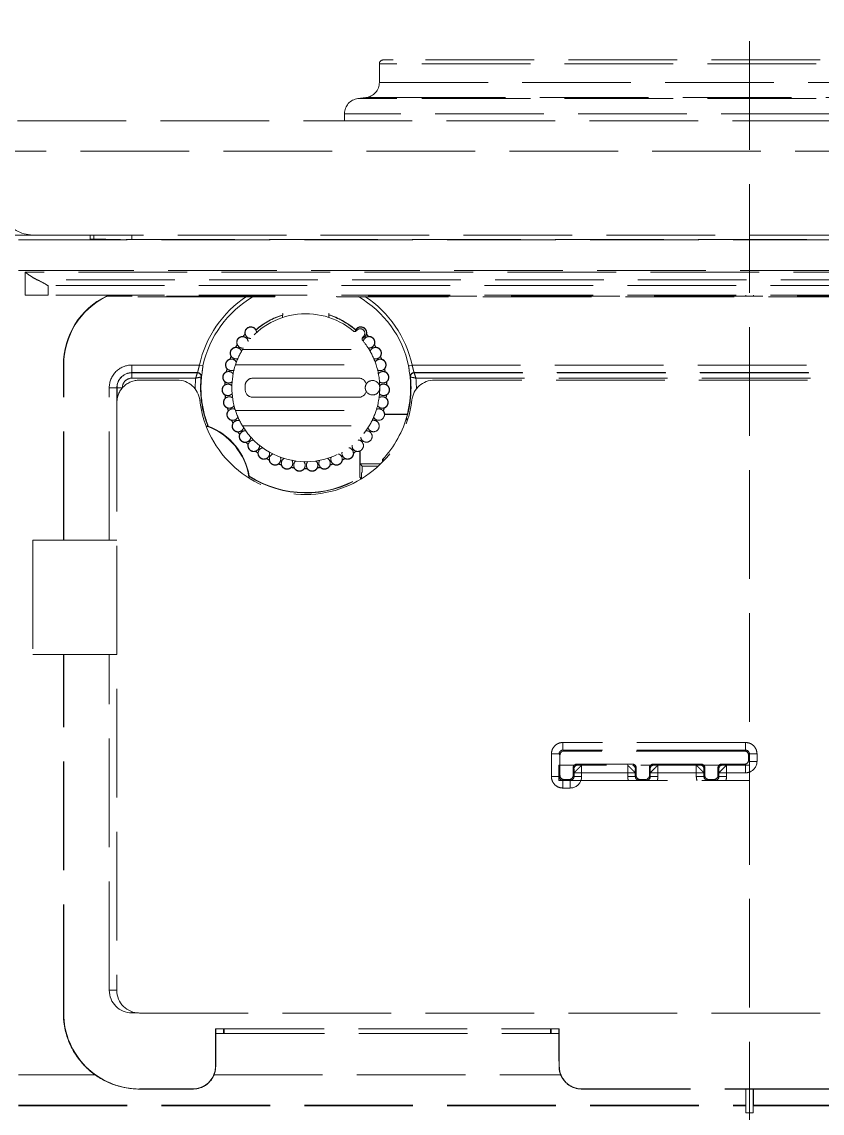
# Model space of a CAD drawing. Header units: inches. Extents: x 258415 to 640093, y 441672 to 945769.
# Drawn here: x 311934.7 to 312039.6, y 467786 to 467929.1 of the extents above; entities that cross this region are included whole.
import ezdxf

# ---------------------------------------------------------------- set-up
doc = ezdxf.new("R2010")
doc.units = ezdxf.units.IN
doc.header["$MEASUREMENT"] = 0
doc.linetypes.add('AM_DIN_F_W050', pattern=[6.25, 4.75, -1.5])
doc.layers.add('CQ SANITARY WARES', color=212, linetype='Continuous')
doc.layers.add('SANITARY WARES', color=212, linetype='Continuous')

# ---------------------------------------------------------------- blocks, each defined once
blk = doc.blocks.new('tece profil_9300080 top')
at = {"layer": 'SANITARY WARES', "color": 8, "linetype": 'AM_DIN_F_W050', "lineweight": 0, "ltscale": 3}
for p, q in [((334710.82, 481333.01), (334710.82, 481147.49)), ((334711.29, 481290.56), (334710.35, 481290.56)), ((334710.35, 481290.56), (334710.35, 481290.17)), ((334710.35, 481290.17), (334710.35, 481289.56)), ((334711.29, 481290.56), (334711.29, 481290.17)), ((334711.29, 481290.17), (334711.29, 481289.56)), ((334710.32, 481289.63), (334614.93, 481289.63)), ((334710.32, 481289.56), (334614.93, 481289.56)), ((334710.32, 481287.43), (334710.32, 481289.56)), ((334710.35, 481289.56), (334710.35, 481287.43)), ((334711.29, 481289.56), (334711.29, 481287.43)), ((334806.71, 481289.63), (334711.32, 481289.63)), ((334806.71, 481289.56), (334711.32, 481289.56)), ((334711.32, 481287.43), (334711.32, 481289.56)), ((334732.82, 481287.43), (334688.82, 481287.43)), ((334732.82, 481287.42), (334688.82, 481287.42)), ((334732.82, 481287.42), (334732.82, 481287.43)), ((334790.82, 481287.43), (334783.82, 481287.43)), ((334783.82, 481287.43), (334783.82, 481287.42)), ((334790.82, 481287.42), (334783.82, 481287.42)), ((334790.82, 481287.43), (334790.82, 481287.42)), ((334781.08, 481285.56), (334735.56, 481285.56)), ((334806.71, 481285.56), (334796.61, 481285.56)), ((334735.77, 481284.47), (334735.77, 481279.53)), ((334735.77, 481284.47), (334735.81, 481284.47)), ((334780.84, 481284.47), (334780.87, 481284.47)), ((334780.87, 481284.47), (334780.87, 481279.53)), ((334780.82, 481280.17), (334735.82, 481280.17)), ((334736.82, 481279.53), (334736.82, 481280.17)), ((334736.93, 481280.17), (334736.93, 481279.53)), ((334779.72, 481280.17), (334779.72, 481279.53)), ((334779.82, 481280.17), (334779.82, 481279.53)), ((334780.87, 481279.53), (334735.77, 481279.53)), ((334790.82, 481277.47), (334630.82, 481277.47)), ((334790.95, 481277.46), (334791.82, 481277.46)), ((334791.82, 481277.46), (334791.82, 481277.28)), ((334800.77, 481277.47), (334800.77, 481230.47)), ((334800.82, 481277.47), (334800.77, 481277.47)), ((334800.82, 481277.47), (334800.82, 481230.47)), ((334793.82, 481197.47), (334793.82, 481274.47)), ((334794.8, 481274.47), (334793.82, 481274.47)), ((334794.8, 481274.47), (334794.8, 481230.47)), ((334710.82, 481246.97), (334710.82, 481244.97)), ((334735.82, 481246.97), (334710.82, 481246.97)), ((334715.46, 481246.83), (334715.34, 481246.96)), ((334716.18, 481246.83), (334715.46, 481246.83)), ((334716.18, 481246.83), (334716.3, 481246.96)), ((334724.46, 481246.83), (334724.34, 481246.96)), ((334725.18, 481246.83), (334724.46, 481246.83)), ((334725.18, 481246.83), (334725.3, 481246.96)), ((334735.3, 481247.96), (334734.34, 481247.96)), ((334734.34, 481247.96), (334734.34, 481246.97)), ((334734.46, 481246.83), (334734.34, 481246.96)), ((334735.18, 481246.83), (334734.46, 481246.83)), ((334735.18, 481246.83), (334735.3, 481246.96)), ((334735.3, 481247.96), (334735.3, 481246.97)), ((334735.82, 481244.97), (334735.82, 481246.97)), ((334713.84, 481245.96), (334711.34, 481245.96)), ((334711.34, 481245.96), (334711.34, 481244.97)), ((334713.84, 481246.46), (334714.84, 481246.46)), ((334713.84, 481246.46), (334713.84, 481245.96)), ((334713.84, 481245.96), (334713.84, 481244.97)), ((334713.84, 481245.96), (334714.84, 481245.96)), ((334714.84, 481246.46), (334714.84, 481245.96)), ((334714.96, 481246.33), (334714.84, 481246.46)), ((334714.85, 481245.45), (334714.96, 481245.33)), ((334714.96, 481246.33), (334714.96, 481245.33)), ((334716.68, 481246.33), (334716.8, 481246.46)), ((334716.68, 481245.33), (334716.68, 481246.33)), ((334716.79, 481245.45), (334716.68, 481245.33)), ((334717.8, 481246.46), (334716.8, 481246.46)), ((334716.8, 481245.96), (334716.8, 481246.46)), ((334717.8, 481245.96), (334716.8, 481245.96)), ((334717.8, 481245.96), (334717.8, 481246.46)), ((334722.84, 481245.96), (334717.8, 481245.96)), ((334717.8, 481245.96), (334717.8, 481244.97)), ((334722.84, 481246.46), (334723.84, 481246.46)), ((334722.84, 481246.46), (334722.84, 481245.96)), ((334722.84, 481245.96), (334722.84, 481244.97)), ((334722.84, 481245.96), (334723.84, 481245.96)), ((334723.84, 481246.46), (334723.84, 481245.96)), ((334723.96, 481246.33), (334723.84, 481246.46)), ((334723.85, 481245.45), (334723.96, 481245.33)), ((334723.96, 481246.33), (334723.96, 481245.33)), ((334725.68, 481246.33), (334725.8, 481246.46)), ((334725.68, 481245.33), (334725.68, 481246.33)), ((334725.79, 481245.45), (334725.68, 481245.33)), ((334725.8, 481245.96), (334725.8, 481246.46)), ((334726.8, 481246.46), (334725.8, 481246.46)), ((334726.8, 481245.96), (334725.8, 481245.96)), ((334726.8, 481245.96), (334726.8, 481246.46)), ((334732.84, 481245.96), (334726.8, 481245.96)), ((334726.8, 481245.96), (334726.8, 481244.97)), ((334732.84, 481246.46), (334733.84, 481246.46)), ((334732.84, 481246.46), (334732.84, 481245.96)), ((334732.84, 481245.96), (334733.84, 481245.96)), ((334732.84, 481245.96), (334732.84, 481244.97)), ((334733.84, 481246.46), (334733.84, 481245.96)), ((334733.96, 481246.33), (334733.84, 481246.46)), ((334733.85, 481245.45), (334733.96, 481245.33)), ((334733.96, 481246.33), (334733.96, 481245.33)), ((334735.68, 481246.33), (334735.8, 481246.46)), ((334735.68, 481243.61), (334735.68, 481246.33)), ((334736.8, 481246.46), (334735.82, 481246.46)), ((334736.8, 481243.49), (334736.8, 481246.46)), ((334709.84, 481244.46), (334710.84, 481244.46)), ((334709.84, 481244.46), (334709.84, 481243.49)), ((334710.82, 481244.97), (334735.82, 481244.97)), ((334710.84, 481244.46), (334710.84, 481243.49)), ((334710.96, 481244.33), (334710.84, 481244.46)), ((334710.96, 481244.33), (334710.96, 481243.61)), ((334714.46, 481244.83), (334711.46, 481244.83)), ((334723.46, 481244.83), (334717.18, 481244.83)), ((334733.46, 481244.83), (334726.18, 481244.83)), ((334709.84, 481243.49), (334710.84, 481243.49)), ((334710.96, 481243.61), (334710.84, 481243.49)), ((334711.46, 481243.11), (334711.34, 481242.99)), ((334711.34, 481242.99), (334735.3, 481242.99)), ((334711.34, 481241.99), (334711.34, 481242.99)), ((334711.46, 481243.11), (334735.18, 481243.11)), ((334735.18, 481243.11), (334735.3, 481242.99)), ((334735.3, 481241.99), (334735.3, 481242.99)), ((334735.68, 481243.61), (334735.8, 481243.49)), ((334736.8, 481243.49), (334735.8, 481243.49)), ((334711.34, 481241.99), (334735.3, 481241.99)), ((334804.82, 481230.47), (334793.82, 481230.47)), ((334804.82, 481215.47), (334804.82, 481230.47)), ((334793.82, 481215.47), (334804.82, 481215.47)), ((334794.8, 481215.47), (334794.8, 481195.47)), ((334800.77, 481215.47), (334800.77, 481192.47)), ((334800.82, 481215.47), (334800.82, 481192.47)), ((334761.72, 481206.63), (334761.72, 481207.35)), ((334761.94, 481207.26), (334761.94, 481203.91)), ((334776.48, 481207.08), (334776.44, 481207.05)), ((334759.32, 481205.47), (334761.88, 481205.47)), ((334761.61, 481205.75), (334759.59, 481205.75)), ((334761.61, 481205.75), (334761.61, 481206.5)), ((334761.61, 481205.75), (334761.88, 481205.47)), ((334761.88, 481203.91), (334761.88, 481205.47)), ((334765.37, 481205.52), (334765.36, 481205.5)), ((334765.87, 481205.67), (334765.84, 481205.68)), ((334767.05, 481205.98), (334767.03, 481205.96)), ((334767.56, 481206.04), (334767.54, 481206.06)), ((334768.77, 481206.16), (334768.75, 481206.14)), ((334769.29, 481206.14), (334769.27, 481206.16)), ((334770.5, 481206.06), (334770.48, 481206.04)), ((334772.19, 481205.68), (334772.17, 481205.67)), ((334758.96, 481204.88), (334758.96, 481205.12)), ((334761.88, 481203.91), (334761.94, 481203.91)), ((334762.36, 481203.83), (334762.35, 481203.8)), ((334762.78, 481204.13), (334762.75, 481204.13)), ((334763.8, 481204.8), (334763.79, 481204.77)), ((334764.26, 481205.02), (334764.24, 481205.03)), ((334773.8, 481205.03), (334773.78, 481205.02)), ((334774.25, 481204.77), (334774.24, 481204.8)), ((334775.29, 481204.13), (334775.26, 481204.13)), ((334775.69, 481203.8), (334775.68, 481203.83)), ((334776.6, 481203), (334776.58, 481203.01)), ((334776.95, 481202.62), (334776.95, 481202.64)), ((334777.72, 481201.68), (334777.7, 481201.68)), ((334778, 481201.24), (334778, 481201.26)), ((334777.33, 481200.47), (334760.71, 481200.47)), ((334778.61, 481200.19), (334778.59, 481200.2)), ((334778.81, 481199.71), (334778.82, 481199.74)), ((334781.84, 481200.56), (334781.81, 481200.53)), ((334758.52, 481198.97), (334755.7, 481198.97)), ((334755.7, 481198.97), (334755.72, 481198.95)), ((334758.52, 481198.95), (334755.72, 481198.95)), ((334758.66, 481198.09), (334758.67, 481198.07)), ((334758.69, 481198.81), (334758.72, 481198.82)), ((334778.25, 481198.47), (334759.8, 481198.47)), ((334779.25, 481198.57), (334779.23, 481198.59)), ((334779.37, 481198.07), (334779.38, 481198.09)), ((334758.45, 481196.89), (334758.43, 481196.88)), ((334775.97, 481196.72), (334762.07, 481196.72)), ((334779.61, 481196.88), (334779.59, 481196.9)), ((334793.78, 481197.16), (334793.78, 481195.47)), ((334793.8, 481197.34), (334793.8, 481195.47)), ((334758.37, 481196.38), (334758.39, 481196.36)), ((334776.97, 481195.22), (334776.97, 481195.72)), ((334779.65, 481196.36), (334779.67, 481196.38)), ((334793.08, 481195.47), (334793.78, 481195.47)), ((334793.78, 481195.47), (334793.8, 481195.47)), ((334794.8, 481195.47), (334793.8, 481195.47)), ((334754.58, 481194.21), (334663.26, 481194.21)), ((334665.7, 481194.47), (334752.14, 481194.47)), ((334755.3, 481194.07), (334755.32, 481194.04)), ((334758.36, 481195.16), (334758.34, 481195.14)), ((334758.37, 481194.65), (334758.38, 481194.63)), ((334762.07, 481194.22), (334775.97, 481194.22)), ((334779.66, 481194.63), (334779.68, 481194.65)), ((334779.7, 481195.15), (334779.69, 481195.17)), ((334782.72, 481194.04), (334782.74, 481194.07)), ((334782.74, 481194.07), (334782.9, 481194.1)), ((334791.82, 481194.21), (334783.46, 481194.21)), ((334785.9, 481194.47), (334790.82, 481194.47)), ((334791.82, 481194.21), (334791.82, 481193.51)), ((334755.09, 481192.49), (334662.75, 481192.49)), ((334754.83, 481193.49), (334663.01, 481193.49)), ((334754.8, 481193.51), (334663.04, 481193.51)), ((334754.8, 481193.51), (334754.83, 481193.49)), ((334755.54, 481192.59), (334755.09, 481192.49)), ((334758.55, 481193.44), (334758.53, 481193.42)), ((334758.64, 481192.93), (334758.66, 481192.92)), ((334778.25, 481192.47), (334759.8, 481192.47)), ((334779.51, 481193.42), (334779.5, 481193.45)), ((334782.95, 481192.49), (334782.5, 481192.59)), ((334791.82, 481192.49), (334782.95, 481192.49)), ((334783.22, 481193.49), (334783.24, 481193.51)), ((334791.82, 481193.49), (334783.22, 481193.49)), ((334791.82, 481193.51), (334783.24, 481193.51)), ((334791.82, 481193.51), (334791.82, 481193.49)), ((334791.82, 481192.49), (334791.82, 481193.49)), ((334800.77, 481192.47), (334800.82, 481192.47)), ((334759.01, 481191.78), (334759, 481191.75)), ((334759.19, 481191.29), (334759.21, 481191.28)), ((334779.04, 481191.75), (334779.03, 481191.78)), ((334759.74, 481190.21), (334759.74, 481190.18)), ((334759.99, 481189.75), (334760.02, 481189.75)), ((334777.33, 481190.47), (334760.71, 481190.47)), ((334778.02, 481189.75), (334778.05, 481189.75)), ((334778.3, 481190.18), (334778.3, 481190.21)), ((334760.72, 481188.77), (334760.72, 481188.75)), ((334761.04, 481188.37), (334761.07, 481188.36)), ((334761.55, 481188.86), (334761.45, 481188.76)), ((334776.98, 481188.37), (334777, 481188.37)), ((334777.33, 481188.75), (334777.32, 481188.78)), ((334762.3, 481187.91), (334762.4, 481188.01)), ((334762.49, 481187.87), (334762.38, 481187.73)), ((334762.39, 481187.79), (334762.38, 481187.78)), ((334762.39, 481187.79), (334762.49, 481187.9)), ((334762.49, 481187.9), (334762.49, 481187.87)), ((334775.65, 481187.79), (334775.55, 481187.9)), ((334775.55, 481187.9), (334775.55, 481187.87)), ((334775.67, 481187.74), (334775.55, 481187.87)), ((334775.69, 481187.75), (334775.67, 481187.77)), ((334765.98, 481186.28), (334765.98, 481185.95)), ((334766.02, 481185.73), (334766.02, 481185.91)), ((334772.02, 481185.91), (334772.02, 481185.73)), ((334772.06, 481186.28), (334772.06, 481185.95)), ((334618.82, 481183.32), (334802.82, 481183.32)), ((334652.83, 481183.47), (334765.01, 481183.47)), ((334656.57, 481183.53), (334761.26, 481183.53)), ((334710.32, 481183.47), (334710.32, 481183.32)), ((334711.32, 481183.47), (334711.32, 481183.32)), ((334762.13, 481183.53), (334764.95, 481183.53)), ((334764.95, 481183.53), (334765.01, 481183.47)), ((334773.03, 481183.47), (334773.09, 481183.53)), ((334773.03, 481183.47), (334795.18, 481183.47)), ((334773.09, 481183.53), (334775.91, 481183.53)), ((334776.78, 481183.53), (334795.17, 481183.53)), ((334795.17, 481183.53), (334795.18, 481183.47)), ((334802.82, 481183.32), (334805.82, 481183.32)), ((334802.82, 481182.08), (334802.82, 481183.32)), ((334805.82, 481180.32), (334805.82, 481183.32)), ((334617.45, 481181.34), (334804.2, 481181.34)), ((334618.82, 481182.08), (334802.82, 481182.08)), ((334615.82, 481180.32), (334805.82, 481180.32)), ((334805.82, 481180.09), (334615.82, 481180.09)), ((334806.71, 481180.09), (334805.82, 481180.09)), ((334806.71, 481176.09), (334614.93, 481176.09)), ((334804.57, 481175.47), (334617.07, 481175.47)), ((334628.32, 481176.02), (334793.32, 481176.02)), ((334791.82, 481175.47), (334791.82, 481176.02)), ((334796.8, 481176), (334796.81, 481175.47)), ((334796.81, 481175.47), (334796.8, 481176)), ((334797.32, 481175.48), (334797.32, 481175.98)), ((334804.57, 481175.48), (334807.32, 481175.48)), ((334804.57, 481175.48), (334807.32, 481175.48)), ((334929.82, 481164.47), (334491.82, 481164.47)), ((334806.82, 481160.47), (334614.82, 481160.47)), ((334662.81, 481159.54), (334758.83, 481159.54)), ((334758.83, 481159.54), (334760.68, 481159.54)), ((334760.68, 481159.54), (334763.95, 481159.54)), ((334763.95, 481159.54), (334763.95, 481160.47)), ((334664.57, 481157.55), (334757.07, 481157.55)), ((334757.07, 481157.42), (334664.57, 481157.42)), ((334757.07, 481157.55), (334760.66, 481157.55)), ((334761.13, 481157.42), (334757.07, 481157.42)), ((334760.66, 481157.55), (334762.19, 481157.55)), ((334761.13, 481157.42), (334762.19, 481157.55)), ((334759.37, 481155.44), (334662.27, 481155.44)), ((334759.37, 481152.99), (334759.37, 481155.44)), ((334664.07, 481152.49), (334757.57, 481152.49)), ((334664.57, 481152.99), (334757.07, 481152.99)), ((334757.07, 481152.99), (334759.37, 481152.99)), ((334757.57, 481152.49), (334758.87, 481152.49))]:
    blk.add_line(p, q, dxfattribs=at)
for centre, radius, start, end in [((334732.82, 481284.47), 2.95, 0.0178, 90.0178), ((334790.82, 481277.47), 9.95, 0, 90), ((334790.82, 481277.47), 10, 0, 11.537), ((334790.82, 481274.47), 3, 0, 90), ((334791.82, 481274.47), 2.98, 0, 90), ((334715.34, 481246.46), 0.5, 89.9531, 180.0469), ((334716.3, 481246.46), 0.5, 359.9531, 90.0469), ((334724.34, 481246.46), 0.5, 89.9531, 180.0469), ((334725.3, 481246.46), 0.5, 359.9531, 90.0469), ((334734.34, 481246.46), 1.5, 89.9993, 159.7544), ((334734.34, 481246.46), 0.5, 89.9531, 180.0469), ((334735.3, 481246.45), 0.504, 71.4699, 89.9668), ((334711.34, 481244.46), 1.5, 110.2738, 180.001), ((334714.35, 481245.45), 0.5, 287.4482, 359.9777), ((334717.29, 481245.45), 0.5, 180.0223, 252.5518), ((334723.35, 481245.45), 0.5, 287.4482, 359.9777), ((334726.29, 481245.45), 0.5, 180.0223, 252.5518), ((334733.35, 481245.45), 0.5, 287.4482, 359.9777), ((334735.3, 481246.46), 0.504, 0.0305, 18.0354), ((334711.34, 481243.49), 0.5, 179.9532, 270.0468), ((334735.3, 481243.49), 0.5, 269.9532, 0.0468), ((334769.02, 481195.47), 14, 6.7563, 173.2437), ((334769.02, 481195.47), 13.8, 57.2566, 121.3433), ((334769.02, 481195.47), 13.75, 57.3405, 121.0145), ((334784.82, 481208.47), 8.5, 189.6441, 249.25), ((334784.82, 481208.47), 8.44, 188.6136, 250.3435), ((334764.99, 481204.84), 0.776, 60.4072, 166.1528), ((334764.99, 481204.84), 0.75, 148.5286, 166.1528), ((334764.99, 481204.84), 0.75, 113.28, 148.5286), ((334764.99, 481204.84), 0.75, 78.0314, 113.28), ((334764.99, 481204.84), 0.75, 60.4072, 78.0314), ((334764.99, 481204.84), 0.75, 51.5531, 60.4072), ((334765.46, 481205.67), 0.2, 240.4072, 289.2584), ((334765.46, 481205.67), 0.174, 240.4072, 289.2584), ((334764.99, 481204.84), 0.75, 42.3326, 51.5531), ((334769.02, 481195.47), 10.63, 107.9916, 109.2584), ((334769.02, 481195.47), 10.6, 108.8361, 109.2584), ((334764.99, 481204.84), 0.75, 39.098, 42.3326), ((334764.99, 481204.84), 0.75, 338.8453, 39.098), ((334769.02, 481195.47), 10.6, 108.4139, 108.8361), ((334769.02, 481195.47), 10.6, 107.9916, 108.4139), ((334765.68, 481205.75), 0.174, 287.9916, 336.8428), ((334765.68, 481205.75), 0.2, 287.9916, 336.8428), ((334766.56, 481205.37), 0.75, 156.8428, 178.1524), ((334766.56, 481205.37), 0.75, 178.1524, 239.7868), ((334766.56, 481205.37), 0.776, 51.0972, 156.8428), ((334766.56, 481205.37), 0.75, 103.97, 156.8428), ((334766.56, 481205.37), 0.75, 68.7214, 103.97), ((334766.56, 481205.37), 0.75, 51.0972, 68.7214), ((334766.56, 481205.37), 0.75, 42.2428, 51.0972), ((334767.15, 481206.11), 0.2, 231.0972, 279.9484), ((334767.15, 481206.11), 0.174, 231.0972, 279.9484), ((334766.56, 481205.37), 0.75, 31.3515, 42.2428), ((334769.02, 481195.47), 10.63, 98.6816, 99.9484), ((334769.02, 481195.47), 10.6, 99.5261, 99.9484), ((334766.56, 481205.37), 0.75, 329.1343, 31.3515), ((334769.02, 481195.47), 10.6, 99.1039, 99.5261), ((334769.02, 481195.47), 10.6, 98.6816, 99.1039), ((334767.39, 481206.15), 0.174, 278.6816, 327.5328), ((334767.39, 481206.15), 0.2, 278.6816, 327.5328), ((334768.19, 481205.64), 0.75, 168.842, 230.7104), ((334768.19, 481205.64), 0.75, 147.5328, 168.842), ((334768.19, 481205.64), 0.776, 41.7872, 147.5328), ((334768.19, 481205.64), 0.75, 94.66, 147.5328), ((334768.19, 481205.64), 0.75, 59.4114, 94.66), ((334768.19, 481205.64), 0.75, 41.7872, 59.4114), ((334768.19, 481205.64), 0.75, 32.9325, 41.7872), ((334768.9, 481206.27), 0.2, 221.7872, 270.6384), ((334768.19, 481205.64), 0.75, 318.9463, 22.0415), ((334768.9, 481206.27), 0.174, 221.7872, 270.6384), ((334768.19, 481205.64), 0.75, 22.0415, 32.9325), ((334769.02, 481195.47), 10.63, 89.3716, 90.6384), ((334769.02, 481195.47), 10.6, 90.2161, 90.6384), ((334769.02, 481195.47), 10.6, 89.3716, 90.2161), ((334769.85, 481205.64), 0.75, 159.532, 221.0679), ((334769.14, 481206.27), 0.174, 269.3716, 318.2228), ((334769.85, 481205.64), 0.75, 138.2228, 159.532), ((334769.14, 481206.27), 0.2, 269.3716, 318.2228), ((334769.85, 481205.64), 0.776, 32.4772, 138.2228), ((334769.85, 481205.64), 0.75, 120.5986, 138.2228), ((334769.85, 481205.64), 0.75, 85.35, 120.5986), ((334769.85, 481205.64), 0.75, 50.1014, 85.35), ((334769.85, 481205.64), 0.75, 309.3, 23.6222), ((334769.85, 481205.64), 0.75, 32.4772, 50.1014), ((334769.85, 481205.64), 0.75, 23.6222, 32.4772), ((334770.65, 481206.15), 0.2, 212.4772, 261.3284), ((334770.65, 481206.15), 0.174, 212.4772, 261.3284), ((334769.02, 481195.47), 10.63, 80.0616, 81.3284), ((334769.02, 481195.47), 10.6, 80.9061, 81.3284), ((334769.02, 481195.47), 10.6, 80.0616, 80.9061), ((334771.48, 481205.37), 0.75, 150.222, 210.8836), ((334771.48, 481205.37), 0.75, 128.9128, 150.222), ((334770.88, 481206.11), 0.174, 260.0616, 308.9128), ((334770.88, 481206.11), 0.2, 260.0616, 308.9128), ((334771.48, 481205.37), 0.776, 23.1672, 128.9128), ((334771.48, 481205.37), 0.75, 111.2886, 128.9128), ((334771.48, 481205.37), 0.75, 76.04, 111.2886), ((334771.48, 481205.37), 0.75, 40.7914, 76.04), ((334771.48, 481205.37), 0.75, 300.2196, 14.3122), ((334771.48, 481205.37), 0.75, 23.1672, 40.7914), ((334771.48, 481205.37), 0.75, 14.3122, 23.1672), ((334772.35, 481205.75), 0.2, 203.1672, 252.0184), ((334772.35, 481205.75), 0.174, 203.1672, 252.0184), ((334769.02, 481195.47), 10.6, 71.5961, 72.0184), ((334769.02, 481195.47), 10.63, 70.7516, 72.0184), ((334773.05, 481204.84), 0.75, 140.912, 201.1548), ((334769.02, 481195.47), 10.6, 70.7516, 71.5961), ((334773.05, 481204.84), 0.75, 137.6774, 140.912), ((334773.05, 481204.84), 0.75, 119.6028, 137.6774), ((334772.58, 481205.67), 0.174, 250.7516, 299.6028), ((334772.58, 481205.67), 0.2, 250.7516, 299.6028), ((334773.05, 481204.84), 0.776, 13.8572, 119.6028), ((334773.05, 481204.84), 0.75, 101.9786, 119.6028), ((334773.05, 481204.84), 0.75, 66.73, 101.9786), ((334773.05, 481204.84), 0.75, 31.4814, 66.73), ((334773.05, 481204.84), 0.75, 13.8572, 31.4814), ((334769.02, 481195.47), 13.78, 136.9305, 165.282), ((334731.01, 481134.32), 75.89, 68.3907, 68.5325), ((334769.02, 481195.47), 9.7, 31.0285, 148.9715), ((334762.12, 481203.91), 0.237, 180, 192.8436), ((334762.12, 481203.91), 0.237, 192.8436, 205.6872), ((334762.12, 481203.91), 0.237, 205.6872, 218.5307), ((334762.12, 481203.91), 0.185, 180, 215.5359), ((334762.21, 481203.07), 0.776, 79.0272, 107.8917), ((334762.21, 481203.07), 0.75, 89.8291, 108.2271), ((334762.21, 481203.07), 0.75, 79.0272, 89.8291), ((334762.39, 481204), 0.2, 259.0272, 307.8784), ((334762.21, 481203.07), 0.75, 70.174, 79.0272), ((334762.39, 481204), 0.174, 259.0272, 307.8784), ((334769.02, 481195.47), 10.63, 126.6116, 127.8784), ((334769.02, 481195.47), 10.6, 127.4561, 127.8784), ((334769.02, 481195.47), 10.6, 127.0339, 127.4561), ((334769.02, 481195.47), 10.6, 126.6116, 127.0339), ((334762.58, 481204.14), 0.174, 306.6116, 355.4628), ((334762.58, 481204.14), 0.2, 306.6116, 355.4628), ((334763.53, 481204.07), 0.776, 69.7172, 175.4628), ((334763.53, 481204.07), 0.75, 122.59, 175.4628), ((334763.53, 481204.07), 0.75, 175.4628, 196.772), ((334763.53, 481204.07), 0.75, 196.772, 256.8897), ((334763.53, 481204.07), 0.75, 69.7172, 122.59), ((334763.86, 481204.96), 0.2, 249.7172, 298.5684), ((334763.53, 481204.07), 0.75, 60.8635, 69.7172), ((334763.86, 481204.96), 0.174, 249.7172, 298.5684), ((334763.53, 481204.07), 0.75, 49.9715, 60.8635), ((334769.02, 481195.47), 10.63, 117.3016, 118.5684), ((334769.02, 481195.47), 10.6, 117.7239, 118.5684), ((334763.53, 481204.07), 0.75, 347.0542, 49.9715), ((334769.02, 481195.47), 10.6, 117.3016, 117.7239), ((334764.07, 481205.07), 0.174, 297.3016, 346.1528), ((334764.07, 481205.07), 0.2, 297.3016, 346.1528), ((334764.99, 481204.84), 0.75, 166.1528, 187.4667), ((334764.99, 481204.84), 0.75, 187.4667, 248.2629), ((334773.05, 481204.84), 0.75, 291.7392, 5.0014), ((334774.51, 481204.07), 0.75, 131.602, 192.9504), ((334773.05, 481204.84), 0.75, 5.0014, 13.8572), ((334773.97, 481205.07), 0.2, 193.8572, 242.7084), ((334773.97, 481205.07), 0.174, 193.8572, 242.7084), ((334769.02, 481195.47), 10.6, 62.2861, 62.7084), ((334769.02, 481195.47), 10.63, 61.4416, 62.7084), ((334769.02, 481195.47), 10.6, 61.4416, 62.2861), ((334774.51, 481204.07), 0.75, 128.367, 131.602), ((334774.51, 481204.07), 0.75, 110.2928, 128.367), ((334774.18, 481204.96), 0.2, 241.4416, 290.2928), ((334774.18, 481204.96), 0.174, 241.4416, 290.2928), ((334774.51, 481204.07), 0.776, 4.5472, 110.2928), ((334774.51, 481204.07), 0.75, 57.42, 110.2928), ((334774.51, 481204.07), 0.75, 283.1297, 355.692), ((334774.51, 481204.07), 0.75, 4.5472, 57.42), ((334774.51, 481204.07), 0.75, 355.692, 4.5472), ((334775.46, 481204.14), 0.2, 184.5472, 233.3984), ((334775.46, 481204.14), 0.174, 184.5472, 233.3984), ((334769.02, 481195.47), 10.6, 52.9761, 53.3984), ((334769.02, 481195.47), 10.63, 52.1316, 53.3984), ((334769.02, 481195.47), 10.6, 52.1316, 52.9761), ((334775.83, 481203.07), 0.75, 100.9828, 122.292), ((334775.65, 481204), 0.2, 232.1316, 280.9828), ((334775.65, 481204), 0.174, 232.1316, 280.9828), ((334775.83, 481203.07), 0.776, 355.2372, 100.9828), ((334775.83, 481203.07), 0.75, 48.11, 100.9828), ((334761.07, 481201.86), 0.75, 5.4867, 141.21), ((334762.21, 481203.07), 0.75, 131.9, 266.9401), ((334762.21, 481203.07), 0.75, 121.1632, 131.9), ((334762.21, 481203.07), 0.75, 114.6523, 121.1632), ((334762.21, 481203.07), 0.75, 111.3968, 114.6523), ((334762.62, 481203.2), 0.886, 138.3151, 140.6234), ((334762.21, 481203.07), 0.75, 59.2815, 70.174), ((334762.21, 481203.07), 0.75, 355.8798, 59.2815), ((334775.83, 481203.07), 0.75, 122.292, 184.1289), ((334775.83, 481203.07), 0.75, 272.7136, 346.3821), ((334776.97, 481201.87), 0.75, 112.982, 174.7277), ((334775.83, 481203.07), 0.75, 355.2372, 48.11), ((334775.83, 481203.07), 0.75, 346.3821, 355.2372), ((334776.78, 481202.99), 0.2, 175.2372, 224.0884), ((334776.78, 481202.99), 0.174, 175.2372, 224.0884), ((334769.02, 481195.47), 10.6, 43.6661, 44.0884), ((334769.02, 481195.47), 10.63, 42.8216, 44.0884), ((334776.97, 481201.87), 0.75, 91.6728, 112.982), ((334769.02, 481195.47), 10.6, 43.2439, 43.6661), ((334769.02, 481195.47), 10.6, 42.8216, 43.2439), ((334776.94, 481202.82), 0.2, 222.8216, 271.6728), ((334776.94, 481202.82), 0.174, 222.8216, 271.6728), ((334776.97, 481201.87), 0.776, 345.9272, 91.6728), ((334776.97, 481201.87), 0.75, 38.8, 91.6728), ((334760.14, 481200.49), 0.75, 15.52, 150.52), ((334761.07, 481201.86), 0.75, 141.21, 276.9942), ((334776.97, 481201.87), 0.75, 262.8307, 326.1815), ((334777.9, 481200.5), 0.75, 103.6723, 164.7751), ((334776.97, 481201.87), 0.75, 345.9272, 38.8), ((334776.97, 481201.87), 0.75, 326.1815, 337.0723), ((334776.97, 481201.87), 0.75, 337.0723, 345.9272), ((334777.89, 481201.63), 0.2, 165.9272, 214.7784), ((334777.89, 481201.63), 0.174, 165.9272, 214.7784), ((334777.9, 481200.5), 0.75, 82.3628, 103.6723), ((334769.02, 481195.47), 10.6, 33.9339, 34.7784), ((334769.02, 481195.47), 10.63, 33.5116, 34.7784), ((334769.02, 481195.47), 10.6, 33.5116, 33.9339), ((334778.03, 481201.44), 0.2, 213.5116, 262.3628), ((334778.03, 481201.44), 0.174, 213.5116, 262.3628), ((334777.9, 481200.5), 0.776, 336.6172, 82.3628), ((334777.9, 481200.5), 0.75, 29.49, 82.3628), ((334769.02, 481195.47), 13.8, 162.7629, 171.6694), ((334793.75, 481227.45), 47.05, 216.0578, 216.3398), ((334759.45, 481198.99), 0.75, 26.1815, 159.83), ((334760.14, 481200.49), 0.75, 150.52, 284.2866), ((334769.02, 481195.47), 9.7, 148.9714, 161.9841), ((334769.02, 481195.47), 9.7, 18.0159, 31.0286), ((334777.9, 481200.5), 0.75, 255.3896, 316.8715), ((334778.59, 481198.99), 0.75, 94.3646, 154.1528), ((334777.9, 481200.5), 0.75, 316.8715, 327.7626), ((334777.9, 481200.5), 0.75, 327.7626, 336.6172), ((334778.59, 481198.99), 0.75, 73.0528, 94.3646), ((334777.9, 481200.5), 0.75, 336.6172, 29.49), ((334778.77, 481200.12), 0.2, 156.6172, 205.4684), ((334769.02, 481195.47), 10.6, 24.6239, 25.4684), ((334778.77, 481200.12), 0.174, 156.6172, 205.4684), ((334769.02, 481195.47), 10.63, 24.2016, 25.4684), ((334769.02, 481195.47), 10.6, 24.2016, 24.6239), ((334778.87, 481199.9), 0.2, 204.2016, 253.0528), ((334778.87, 481199.9), 0.174, 204.2016, 253.0528), ((334778.59, 481198.99), 0.75, 20.18, 73.0528), ((334778.59, 481198.99), 0.776, 327.3072, 73.0528), ((334769.02, 481195.47), 13.75, 6.7669, 21.5536), ((334769.02, 481195.47), 13.8, 6.6972, 21.6375), ((334769.02, 481195.47), 13.75, 165.3661, 173.2764), ((334759, 481197.4), 0.776, 116.2672, 222.0128), ((334758.52, 481198.77), 0.2, 13.2833, 90), ((334758.52, 481198.77), 0.174, 13.2059, 90), ((334758.58, 481198.25), 0.174, 296.2672, 345.1184), ((334758.58, 481198.25), 0.2, 296.2672, 345.1184), ((334759, 481197.4), 0.75, 107.4159, 116.2672), ((334759.45, 481198.99), 0.776, 193.2059, 212.7028), ((334759.45, 481198.99), 0.75, 159.83, 182.0182), ((334759.45, 481198.99), 0.75, 182.0182, 193.1853), ((334759.45, 481198.99), 0.75, 193.1853, 206.1703), ((334769.02, 481195.47), 10.63, 163.8516, 165.1184), ((334759.45, 481198.99), 0.75, 206.1703, 212.7028), ((334769.02, 481195.47), 10.6, 164.6961, 165.1184), ((334759, 481197.4), 0.75, 34.1147, 107.4159), ((334758.65, 481198.48), 0.174, 343.8516, 32.7028), ((334769.02, 481195.47), 10.6, 163.8516, 164.6961), ((334759.45, 481198.99), 0.75, 212.7028, 230.7777), ((334758.65, 481198.48), 0.2, 343.8516, 32.7028), ((334759.45, 481198.99), 0.75, 230.7777, 234.012), ((334759.45, 481198.99), 0.75, 234.012, 276.622), ((334769.02, 481195.47), 9.7, 161.9843, 180), ((334759.45, 481198.99), 0.75, 276.622, 294.4408), ((334769.02, 481195.47), 9.7, 341.9843, 18.0157), ((334778.59, 481198.99), 0.75, 245.421, 263.388), ((334779.04, 481197.4), 0.75, 85.0526, 146.5554), ((334778.59, 481198.99), 0.75, 263.388, 305.998), ((334778.59, 481198.99), 0.75, 305.998, 309.2323), ((334778.59, 481198.99), 0.75, 309.2323, 318.4529), ((334779.04, 481197.4), 0.75, 63.7428, 85.0526), ((334778.59, 481198.99), 0.75, 318.4529, 327.3072), ((334779.39, 481198.48), 0.2, 147.3072, 196.1584), ((334769.02, 481195.47), 10.6, 15.7361, 16.1584), ((334779.39, 481198.48), 0.174, 147.3072, 196.1584), ((334769.02, 481195.47), 10.6, 15.3139, 15.7361), ((334778.59, 481198.99), 0.75, 327.3072, 344.9314), ((334769.02, 481195.47), 10.63, 14.8916, 16.1584), ((334769.02, 481195.47), 10.6, 14.8916, 15.3139), ((334779.46, 481198.25), 0.2, 194.8916, 243.7428), ((334779.46, 481198.25), 0.174, 194.8916, 243.7428), ((334778.59, 481198.99), 0.75, 344.9314, 20.18), ((334779.04, 481197.4), 0.776, 317.9972, 63.7428), ((334752.14, 481197.47), 3, 270, 353.2437), ((334769.02, 481195.47), 13.8, 173.2759, 185.8607), ((334769.02, 481195.47), 13.75, 173.2764, 189.0809), ((334769.02, 481195.47), 13.8, 171.6694, 173.2759), ((334759, 481197.4), 0.75, 169.14, 204.3886), ((334759, 481197.4), 0.75, 133.8914, 169.14), ((334759, 481197.4), 0.75, 204.3886, 222.0128), ((334758.3, 481196.76), 0.174, 353.1616, 42.0128), ((334769.02, 481195.47), 10.63, 173.1616, 174.4284), ((334759, 481197.4), 0.75, 222.0128, 243.322), ((334758.3, 481196.76), 0.2, 353.1616, 42.0128), ((334759, 481197.4), 0.75, 116.2672, 133.8914), ((334769.02, 481195.47), 10.6, 173.1616, 174.0061), ((334759, 481197.4), 0.75, 243.322, 304.0891), ((334762.07, 481195.72), 1, 90, 167.2105), ((334775.97, 481195.72), 1, 0, 90), ((334779.04, 481197.4), 0.75, 235.2041, 296.688), ((334779.04, 481197.4), 0.75, 10.87, 63.7428), ((334779.04, 481197.4), 0.75, 296.688, 309.1432), ((334779.04, 481197.4), 0.75, 309.1432, 317.9972), ((334779.74, 481196.76), 0.2, 137.9972, 186.8484), ((334769.02, 481195.47), 10.6, 6.4261, 6.8484), ((334769.02, 481195.47), 10.6, 5.5816, 6.4261), ((334779.74, 481196.76), 0.174, 137.9972, 186.8484), ((334769.02, 481195.47), 10.63, 5.5816, 6.8484), ((334779.04, 481197.4), 0.75, 317.9972, 335.6214), ((334779.04, 481197.4), 0.75, 335.6214, 10.87), ((334769.02, 481195.47), 13.75, 350.9184, 6.7669), ((334769.02, 481195.47), 13.8, 354.1393, 6.6972), ((334785.9, 481197.47), 3, 186.7563, 270), ((334790.82, 481197.47), 3, 270, 0), ((334769.02, 481195.47), 14.5, 179.1899, 184.9857), ((334758.82, 481195.75), 0.776, 125.5772, 231.3228), ((334758.82, 481195.75), 0.75, 143.2014, 178.45), ((334758.82, 481195.75), 0.75, 178.45, 213.6986), ((334758.82, 481195.75), 0.75, 213.6986, 231.3228), ((334758.82, 481195.75), 0.75, 125.5772, 143.2014), ((334758.27, 481196.52), 0.174, 305.5772, 354.4284), ((334758.27, 481196.52), 0.2, 305.5772, 354.4284), ((334758.82, 481195.75), 0.75, 116.7264, 125.5772), ((334769.02, 481195.47), 10.6, 174.0061, 174.4284), ((334758.82, 481195.75), 0.75, 43.6535, 116.7264), ((334760.27, 481195.47), 0.95, 29.7474, 180), ((334769.02, 481195.47), 9.7, 180, 198.0157), ((334760.27, 481195.47), 0.95, 180, 330.2526), ((334760.27, 481195.47), 0.95, 0, 29.7474), ((334760.27, 481195.47), 0.95, 330.2526, 0), ((334775.97, 481195.22), 1, 270, 0), ((334779.22, 481195.75), 0.75, 75.742, 136.4001), ((334779.22, 481195.75), 0.75, 226.1703, 299.8336), ((334779.22, 481195.75), 0.75, 54.4328, 75.742), ((334779.77, 481196.52), 0.2, 185.5816, 234.4328), ((334779.77, 481196.52), 0.174, 185.5816, 234.4328), ((334779.22, 481195.75), 0.75, 36.8086, 54.4328), ((334779.22, 481195.75), 0.776, 308.6872, 54.4328), ((334779.22, 481195.75), 0.75, 308.6872, 326.3114), ((334779.22, 481195.75), 0.75, 1.56, 36.8086), ((334779.22, 481195.75), 0.75, 326.3114, 1.56), ((334769.02, 481195.47), 14.5, 355.0144, 0.8178), ((334791.82, 481195.47), 1.26, 270, 0), ((334791.82, 481195.47), 1.96, 270, 0), ((334791.82, 481195.47), 1.98, 270, 0), ((334791.82, 481195.47), 2.98, 270, 0), ((334754.83, 481193.99), 0.5, 270.0043, 5.9599), ((334758.91, 481194.1), 0.776, 134.8872, 240.6328), ((334758.91, 481194.1), 0.75, 152.5114, 187.76), ((334758.91, 481194.1), 0.75, 187.76, 240.6328), ((334758.91, 481194.1), 0.75, 134.8872, 152.5114), ((334758.23, 481195.01), 0.174, 2.4716, 51.3228), ((334758.82, 481195.75), 0.75, 231.3228, 252.632), ((334758.23, 481195.01), 0.2, 2.4716, 51.3228), ((334758.24, 481194.77), 0.174, 314.8872, 3.7384), ((334758.24, 481194.77), 0.2, 314.8872, 3.7384), ((334758.91, 481194.1), 0.75, 126.0368, 134.8872), ((334769.02, 481195.47), 10.63, 182.4716, 183.7384), ((334769.02, 481195.47), 10.6, 182.4716, 183.3161), ((334769.02, 481195.47), 10.6, 183.3161, 183.7384), ((334758.91, 481194.1), 0.75, 115.1415, 126.0368), ((334758.82, 481195.75), 0.75, 252.632, 313.3383), ((334758.91, 481194.1), 0.75, 52.9523, 115.1415), ((334762.07, 481195.22), 1, 192.7895, 270), ((334779.13, 481194.1), 0.75, 66.432, 127.053), ((334779.13, 481194.1), 0.75, 45.1228, 66.432), ((334779.13, 481194.1), 0.776, 299.3772, 45.1228), ((334779.22, 481195.75), 0.75, 299.8336, 308.6872), ((334769.02, 481195.47), 10.6, 356.2716, 357.1161), ((334779.8, 481194.77), 0.2, 176.2716, 225.1228), ((334779.81, 481195.01), 0.2, 128.6872, 177.5384), ((334769.02, 481195.47), 10.6, 357.1161, 357.5384), ((334769.02, 481195.47), 10.63, 356.2716, 357.5384), ((334779.8, 481194.77), 0.174, 176.2716, 225.1228), ((334779.81, 481195.01), 0.174, 128.6872, 177.5384), ((334779.13, 481194.1), 0.75, 27.4986, 45.1228), ((334779.13, 481194.1), 0.75, 317.0014, 352.25), ((334779.13, 481194.1), 0.75, 352.25, 27.4986), ((334783.22, 481193.99), 0.5, 174.0404, 269.9957), ((334769.02, 481195.47), 14.25, 192.0851, 236.9959), ((334769.02, 481195.47), 13.79, 192.085, 240.0113), ((334759.27, 481192.48), 0.776, 144.1972, 249.9428), ((334759.27, 481192.48), 0.75, 161.8214, 197.07), ((334758.45, 481193.27), 0.174, 11.7816, 60.6328), ((334758.91, 481194.1), 0.75, 240.6328, 261.942), ((334758.45, 481193.27), 0.2, 11.7816, 60.6328), ((334759.27, 481192.48), 0.75, 144.1972, 161.8214), ((334769.02, 481195.47), 10.63, 191.7816, 193.0484), ((334769.02, 481195.47), 10.6, 191.7816, 192.2039), ((334758.5, 481193.04), 0.174, 324.1972, 13.0484), ((334769.02, 481195.47), 10.6, 192.2039, 192.6261), ((334758.5, 481193.04), 0.2, 324.1972, 13.0484), ((334759.27, 481192.48), 0.75, 135.3472, 144.1972), ((334769.02, 481195.47), 10.6, 192.6261, 193.0484), ((334759.27, 481192.48), 0.75, 124.4515, 135.3472), ((334758.91, 481194.1), 0.75, 261.942, 322.4438), ((334759.27, 481192.48), 0.75, 62.0567, 124.4515), ((334769.02, 481195.47), 9.7, 198.0156, 211.0284), ((334769.02, 481195.47), 13.79, 299.9887, 347.915), ((334769.02, 481195.47), 14.25, 303.0041, 347.915), ((334769.02, 481195.47), 9.7, 328.9716, 341.9844), ((334778.77, 481192.48), 0.75, 57.122, 118.62), ((334779.13, 481194.1), 0.75, 218.2278, 290.5241), ((334778.77, 481192.48), 0.776, 290.0672, 35.8128), ((334778.77, 481192.48), 0.75, 53.8835, 57.122), ((334778.77, 481192.48), 0.75, 35.8128, 53.8835), ((334779.54, 481193.04), 0.2, 166.9616, 215.8128), ((334769.02, 481195.47), 10.6, 346.9616, 347.8061), ((334769.02, 481195.47), 10.63, 346.9616, 348.2284), ((334779.54, 481193.04), 0.174, 166.9616, 215.8128), ((334769.02, 481195.47), 10.6, 347.8061, 348.2284), ((334778.77, 481192.48), 0.75, 18.1886, 35.8128), ((334779.13, 481194.1), 0.75, 290.5241, 299.3772), ((334779.59, 481193.27), 0.2, 119.3772, 168.2284), ((334779.59, 481193.27), 0.174, 119.3772, 168.2284), ((334778.77, 481192.48), 0.75, 342.94, 18.1886), ((334779.13, 481194.1), 0.75, 299.3772, 317.0014), ((334790.82, 481192.47), 9.95, 295.911, 0), ((334790.82, 481192.47), 10, 295.8419, 0), ((334759.27, 481192.48), 0.75, 197.07, 249.9428), ((334758.94, 481191.59), 0.174, 21.0916, 69.9428), ((334759.27, 481192.48), 0.75, 249.9428, 271.2531), ((334758.94, 481191.59), 0.2, 21.0916, 69.9428), ((334769.02, 481195.47), 10.63, 201.0916, 202.3584), ((334759.88, 481190.94), 0.776, 153.5072, 259.2528), ((334769.02, 481195.47), 10.6, 201.0916, 201.5139), ((334759.88, 481190.94), 0.75, 153.5072, 206.38), ((334769.02, 481195.47), 10.6, 201.5139, 202.3584), ((334759.03, 481191.37), 0.174, 333.5072, 22.3584), ((334759.03, 481191.37), 0.2, 333.5072, 22.3584), ((334759.88, 481190.94), 0.75, 142.9241, 153.5072), ((334759.88, 481190.94), 0.75, 135.4369, 142.9241), ((334759.27, 481192.48), 0.75, 271.2531, 331.0345), ((334759.88, 481190.94), 0.75, 132.198, 135.4369), ((334759.88, 481190.94), 0.75, 72.3906, 132.198), ((334778.16, 481190.94), 0.75, 47.812, 107.6213), ((334778.77, 481192.48), 0.75, 208.9771, 281.2145), ((334778.16, 481190.94), 0.776, 280.7572, 26.5028), ((334778.16, 481190.94), 0.75, 44.5731, 47.812), ((334778.16, 481190.94), 0.75, 26.5028, 44.5731), ((334779.01, 481191.37), 0.2, 157.6516, 206.5028), ((334769.02, 481195.47), 10.6, 337.6516, 338.4961), ((334778.16, 481190.94), 0.75, 333.63, 26.5028), ((334779.01, 481191.37), 0.174, 157.6516, 206.5028), ((334769.02, 481195.47), 10.63, 337.6516, 338.9184), ((334769.02, 481195.47), 10.6, 338.4961, 338.9184), ((334779.1, 481191.59), 0.2, 110.0672, 158.9184), ((334778.77, 481192.48), 0.75, 281.2145, 290.0672), ((334779.1, 481191.59), 0.174, 110.0672, 158.9184), ((334778.77, 481192.48), 0.75, 290.0672, 307.6914), ((334778.77, 481192.48), 0.75, 307.6914, 342.94), ((334759.88, 481190.94), 0.75, 206.38, 259.2528), ((334759.88, 481190.94), 0.75, 259.2528, 280.5662), ((334759.71, 481190.01), 0.2, 30.4016, 79.2528), ((334759.71, 481190.01), 0.174, 30.4016, 79.2528), ((334769.02, 481195.47), 10.63, 210.4016, 211.6684), ((334769.02, 481195.47), 10.6, 210.4016, 210.8239), ((334769.02, 481195.47), 10.6, 210.8239, 211.6684), ((334760.74, 481189.52), 0.776, 162.8172, 268.5628), ((334759.83, 481189.8), 0.174, 342.8172, 31.6684), ((334760.74, 481189.52), 0.75, 162.8172, 215.69), ((334759.83, 481189.8), 0.2, 342.8172, 31.6684), ((334759.88, 481190.94), 0.75, 280.5662, 323.1731), ((334760.74, 481189.52), 0.75, 152.2341, 162.8172), ((334760.74, 481189.52), 0.75, 143.0715, 152.2341), ((334760.74, 481189.52), 0.75, 81.1542, 143.0715), ((334759.88, 481190.94), 0.75, 323.1731, 340.5753), ((334769.02, 481195.47), 9.7, 211.0285, 219.8364), ((334769.02, 481195.47), 9.7, 230.1636, 328.9715), ((334777.31, 481189.53), 0.75, 38.502, 99.5356), ((334777.31, 481189.53), 0.776, 271.4472, 17.1928), ((334778.16, 481190.94), 0.75, 199.435, 216.8369), ((334778.16, 481190.94), 0.75, 216.8369, 271.9045), ((334777.31, 481189.53), 0.75, 35.2629, 38.502), ((334777.31, 481189.53), 0.75, 17.1928, 35.2629), ((334777.31, 481189.53), 0.75, 324.32, 17.1928), ((334778.21, 481189.81), 0.2, 148.3416, 197.1928), ((334769.02, 481195.47), 10.6, 328.3416, 329.1861), ((334778.21, 481189.81), 0.174, 148.3416, 197.1928), ((334769.02, 481195.47), 10.63, 328.3416, 329.6084), ((334769.02, 481195.47), 10.6, 329.1861, 329.6084), ((334778.34, 481190.01), 0.2, 100.7572, 149.6084), ((334778.16, 481190.94), 0.75, 271.9045, 280.7572), ((334778.34, 481190.01), 0.174, 100.7572, 149.6084), ((334778.16, 481190.94), 0.75, 280.7572, 333.63), ((334760.74, 481189.52), 0.75, 215.69, 268.5628), ((334760.74, 481189.52), 0.75, 268.5628, 289.872), ((334760.71, 481188.57), 0.2, 39.7116, 88.5628), ((334760.71, 481188.57), 0.174, 39.7116, 88.5628), ((334769.02, 481195.47), 10.63, 219.7116, 220.9784), ((334769.02, 481195.47), 10.6, 219.7116, 220.1339), ((334769.02, 481195.47), 10.6, 220.1339, 220.5561), ((334769.02, 481195.47), 10.6, 220.5561, 220.9784), ((334760.74, 481189.52), 0.75, 289.872, 350.0895), ((334760.87, 481188.39), 0.174, 352.1272, 40.9784), ((334760.87, 481188.39), 0.2, 352.1272, 40.9784), ((334761.81, 481188.26), 0.776, 172.1272, 317.1428), ((334761.81, 481188.26), 0.75, 172.1272, 225), ((334761.81, 481188.26), 0.75, 161.5441, 172.1272), ((334761.81, 481188.26), 0.75, 152.3815, 161.5441), ((334761.81, 481188.26), 0.75, 129.5109, 152.3815), ((334761.88, 481188.33), 0.6, 135, 315), ((334761.81, 481188.26), 0.75, 124.3438, 129.5109), ((334761.81, 481188.26), 0.75, 113.876, 124.3438), ((334761.81, 481188.26), 0.75, 108.208, 113.876), ((334761.34, 481189.07), 0.3, 315, 39.8364), ((334761.81, 481188.26), 0.75, 104.0686, 108.208), ((334762.61, 481187.8), 0.3, 50.1636, 135), ((334761.81, 481188.26), 0.75, 338.116, 345.7495), ((334776.23, 481188.26), 0.75, 179.3595, 207.7192), ((334776.23, 481188.26), 0.776, 222.8672, 7.8828), ((334776.23, 481188.26), 0.75, 29.192, 90.8785), ((334777.31, 481189.53), 0.75, 190.188, 262.5956), ((334776.23, 481188.26), 0.75, 315.01, 7.8828), ((334776.23, 481188.26), 0.75, 7.8828, 29.192), ((334777.18, 481188.39), 0.2, 139.0316, 187.8828), ((334777.18, 481188.39), 0.174, 139.0316, 187.8828), ((334769.02, 481195.47), 10.6, 319.0316, 319.8761), ((334769.02, 481195.47), 10.63, 319.0316, 320.2984), ((334769.02, 481195.47), 10.6, 319.8761, 320.2984), ((334777.33, 481188.58), 0.2, 91.4472, 140.2984), ((334777.33, 481188.58), 0.174, 91.4472, 140.2984), ((334777.31, 481189.53), 0.75, 262.5956, 271.4472), ((334777.31, 481189.53), 0.75, 271.4472, 324.32), ((334761.81, 481188.26), 0.75, 225, 317.1069), ((334761.81, 481188.26), 0.75, 332.3996, 338.116), ((334769.02, 481195.47), 10, 229.1052, 230.2622), ((334769.02, 481195.47), 10.03, 229.3635, 230.2673), ((334769.02, 481195.47), 10.03, 230.2673, 252.5894), ((334769.02, 481195.47), 10, 230.2622, 252.3011), ((334769.02, 481195.47), 10.03, 287.4106, 310.6465), ((334769.02, 481195.47), 10, 287.6989, 310.8541), ((334776.23, 481188.26), 0.75, 222.9031, 315.01), ((334769.02, 481195.47), 10.2, 252.5051, 252.7002), ((334769.02, 481195.47), 10, 252.3011, 252.5424), ((334769.02, 481195.47), 10.2, 252.7002, 252.8954), ((334769.02, 481195.47), 10, 287.4576, 287.6989), ((334769.02, 481195.47), 10.2, 287.1046, 287.4949), ((334804.57, 481170.47), 5, 37.9799, 90), ((334761.95, 481159.54), 2, 277, 0), ((334761.37, 481155.44), 2, 97, 180), ((334758.87, 481152.99), 0.5, 270, 0)]:
    blk.add_arc(centre, radius, start, end, dxfattribs=at)
for centre, major_axis, ratio, start_param, end_param in [((334735.56, 481279.47), (0, 15), 0.017455, -1.524014, -1.230933), ((334781.08, 481279.47), (0, 15), 0.017455, 1.230933, 1.524014), ((334735.56, 481279.47), (0, 15), 0.017455, -1.56728, -1.524014), ((334781.08, 481279.47), (0, 15), 0.017455, 1.524014, 1.56728), ((334715.46, 481246.33), (0.354, -0.354), 0.999695, 2.356347, 3.926839), ((334716.18, 481246.33), (0.354, 0.354), 0.999695, -0.785246, 0.785246), ((334724.46, 481246.33), (0.354, -0.354), 0.999695, 2.356347, 3.926839), ((334725.18, 481246.33), (0.354, 0.354), 0.999695, -0.785246, 0.785246), ((334734.46, 481246.33), (0.354, -0.354), 0.999695, 2.356347, 3.926839), ((334735.18, 481246.33), (0.354, 0.354), 0.999695, -0.785246, 0.785246), ((334714.46, 481245.33), (0.354, -0.354), 0.999695, -0.785246, 0.785246), ((334717.18, 481245.33), (0.354, 0.354), 0.999695, 2.356347, 3.926839), ((334723.46, 481245.33), (0.354, -0.354), 0.999695, -0.785246, 0.785246), ((334726.18, 481245.33), (0.354, 0.354), 0.999695, 2.356347, 3.926839), ((334733.46, 481245.33), (0.354, -0.354), 0.999695, -0.785246, 0.785246), ((334711.46, 481244.33), (0.354, -0.354), 0.999695, 2.356347, 3.926839), ((334711.46, 481243.61), (0.354, 0.354), 0.999695, 2.356347, 3.926839), ((334735.18, 481243.61), (0.354, -0.354), 0.999695, -0.785246, 0.785246), ((334762.22, 481195.47), (13.61, -0.04), 0.866111, 1.594164, 1.600869), ((334780.34, 481195.46), (22.65, -0.07), 0.866111, 2.544473, 2.547205), ((334780.34, 481195.46), (22.65, -0.07), 0.866111, 2.539026, 2.544473), ((334793.32, 481175.98), (4, 0), 0.008701, 0, 1.570796)]:
    blk.add_ellipse(centre, major_axis=major_axis, ratio=ratio, start_param=start_param, end_param=end_param, dxfattribs=at)
for points, knots in [([(334735.81, 481284.47), (334735.8, 481284.85), (334735.65, 481285.62), (334735.01, 481286.59), (334734.02, 481287.27), (334733.22, 481287.43), (334732.82, 481287.43)], [0, 0, 0, 0, 0.245208, 0.488961, 0.739535, 1, 1, 1, 1]), ([(334783.82, 481287.43), (334783.42, 481287.43), (334782.62, 481287.27), (334781.64, 481286.59), (334780.99, 481285.62), (334780.84, 481284.85), (334780.84, 481284.47)], [0, 0, 0, 0, 0.260563, 0.511033, 0.754784, 1, 1, 1, 1]), ([(334783.82, 481287.42), (334783.44, 481287.42), (334782.66, 481287.27), (334781.69, 481286.61), (334781.02, 481285.64), (334780.87, 481284.86), (334780.87, 481284.47)], [0, 0, 0, 0, 0.250043, 0.500002, 0.74996, 1, 1, 1, 1]), ([(334800.62, 481279.47), (334800.39, 481280.6), (334799.54, 481282.76), (334797.26, 481285.35), (334794.25, 481287.04), (334791.97, 481287.43), (334790.82, 481287.43)], [0, 0, 0, 0, 0.252603, 0.500079, 0.747404, 1, 1, 1, 1]), ([(334736.8, 481246.46), (334736.8, 481246.65), (334736.73, 481247.05), (334736.39, 481247.55), (334735.89, 481247.88), (334735.5, 481247.96), (334735.3, 481247.96)], [0, 0, 0, 0, 0.250038, 0.49996, 0.749905, 1, 1, 1, 1]), ([(334714.84, 481245.96), (334714.84, 481245.94), (334714.77, 481245.9), (334714.69, 481245.8), (334714.54, 481245.66), (334714.37, 481245.49), (334714.2, 481245.32), (334714.06, 481245.18), (334713.97, 481245.09), (334713.91, 481245.03), (334713.87, 481244.99), (334713.84, 481244.97), (334713.83, 481244.96)], [0, 0, 0, 0, 0.040514, 0.137449, 0.287097, 0.463733, 0.645948, 0.808462, 0.873943, 0.928441, 0.972968, 1, 1, 1, 1]), ([(334714.84, 481245.96), (334714.84, 481245.9), (334714.84, 481245.78), (334714.84, 481245.64), (334714.84, 481245.55), (334714.84, 481245.5), (334714.85, 481245.47), (334714.84, 481245.45), (334714.85, 481245.45)], [0, 0, 0, 0, 0.358422, 0.677496, 0.806829, 0.907789, 0.974209, 1, 1, 1, 1]), ([(334716.8, 481245.96), (334716.8, 481245.9), (334716.8, 481245.78), (334716.8, 481245.64), (334716.8, 481245.55), (334716.8, 481245.5), (334716.79, 481245.47), (334716.8, 481245.45), (334716.79, 481245.45)], [0, 0, 0, 0, 0.358422, 0.677496, 0.806829, 0.907789, 0.974209, 1, 1, 1, 1]), ([(334717.81, 481244.96), (334717.8, 481244.97), (334717.77, 481244.99), (334717.73, 481245.03), (334717.67, 481245.09), (334717.58, 481245.18), (334717.44, 481245.32), (334717.27, 481245.49), (334717.1, 481245.66), (334716.96, 481245.8), (334716.87, 481245.9), (334716.8, 481245.94), (334716.8, 481245.96)], [0, 0, 0, 0, 0.027032, 0.071559, 0.126057, 0.191538, 0.354052, 0.536267, 0.712903, 0.862551, 0.959486, 1, 1, 1, 1]), ([(334723.84, 481245.96), (334723.84, 481245.97), (334723.76, 481245.86), (334723.7, 481245.82), (334723.54, 481245.65), (334723.38, 481245.49), (334723.2, 481245.32), (334723.06, 481245.18), (334722.96, 481245.09), (334722.91, 481245.03), (334722.88, 481244.99), (334722.86, 481244.97), (334722.86, 481244.96)], [0, 0, 0, 0, 0.036396, 0.141342, 0.290593, 0.470871, 0.654784, 0.819435, 0.887854, 0.941983, 0.978233, 1, 1, 1, 1]), ([(334723.84, 481245.96), (334723.84, 481245.9), (334723.84, 481245.78), (334723.84, 481245.64), (334723.84, 481245.55), (334723.84, 481245.5), (334723.85, 481245.47), (334723.84, 481245.45), (334723.85, 481245.45)], [0, 0, 0, 0, 0.358634, 0.677682, 0.806959, 0.907857, 0.974228, 1, 1, 1, 1]), ([(334725.8, 481245.96), (334725.8, 481245.9), (334725.8, 481245.78), (334725.8, 481245.64), (334725.8, 481245.55), (334725.8, 481245.5), (334725.79, 481245.47), (334725.8, 481245.45), (334725.79, 481245.45)], [0, 0, 0, 0, 0.358422, 0.677496, 0.806829, 0.907789, 0.974209, 1, 1, 1, 1]), ([(334726.81, 481244.96), (334726.8, 481244.97), (334726.77, 481244.99), (334726.73, 481245.03), (334726.67, 481245.09), (334726.58, 481245.18), (334726.44, 481245.32), (334726.27, 481245.49), (334726.1, 481245.66), (334725.96, 481245.8), (334725.87, 481245.9), (334725.8, 481245.94), (334725.8, 481245.96)], [0, 0, 0, 0, 0.027032, 0.071559, 0.126057, 0.191538, 0.354052, 0.536267, 0.712903, 0.862551, 0.959486, 1, 1, 1, 1]), ([(334733.84, 481245.96), (334733.84, 481245.97), (334733.76, 481245.86), (334733.7, 481245.82), (334733.54, 481245.65), (334733.38, 481245.49), (334733.2, 481245.32), (334733.06, 481245.18), (334732.96, 481245.09), (334732.91, 481245.03), (334732.88, 481244.99), (334732.86, 481244.97), (334732.86, 481244.96)], [0, 0, 0, 0, 0.036396, 0.141342, 0.290593, 0.470871, 0.654784, 0.819435, 0.887854, 0.941983, 0.978233, 1, 1, 1, 1]), ([(334733.84, 481245.96), (334733.84, 481245.9), (334733.84, 481245.78), (334733.84, 481245.64), (334733.84, 481245.55), (334733.84, 481245.5), (334733.85, 481245.47), (334733.84, 481245.45), (334733.85, 481245.45)], [0, 0, 0, 0, 0.358634, 0.677682, 0.806959, 0.907857, 0.974228, 1, 1, 1, 1]), ([(334709.84, 481243.49), (334709.84, 481243.3), (334709.92, 481242.9), (334710.25, 481242.4), (334710.75, 481242.07), (334711.14, 481241.99), (334711.34, 481241.99)], [0, 0, 0, 0, 0.250038, 0.49996, 0.749905, 1, 1, 1, 1]), ([(334735.3, 481241.99), (334735.5, 481241.99), (334735.89, 481242.07), (334736.39, 481242.4), (334736.73, 481242.9), (334736.8, 481243.3), (334736.8, 481243.49)], [0, 0, 0, 0, 0.250038, 0.49996, 0.749905, 1, 1, 1, 1]), ([(334761.84, 481207.26), (334761.84, 481207.26), (334761.84, 481207.28), (334761.84, 481207.3), (334761.83, 481207.35), (334761.83, 481207.39), (334761.83, 481207.41)], [0, 0, 0, 0, 0.07095, 0.267307, 0.581924, 1, 1, 1, 1]), ([(334776.46, 481207.26), (334776.46, 481207.23), (334776.47, 481207.19), (334776.48, 481207.13), (334776.48, 481207.1), (334776.49, 481207.08), (334776.48, 481207.08)], [0, 0, 0, 0, 0.40436, 0.72023, 0.924542, 1, 1, 1, 1]), ([(334755.66, 481199.57), (334755.68, 481199.57), (334755.73, 481199.57), (334755.79, 481199.57), (334755.82, 481199.56), (334755.84, 481199.57), (334755.84, 481199.56)], [0, 0, 0, 0, 0.416243, 0.729565, 0.926445, 1, 1, 1, 1]), ([(334781.84, 481200.56), (334781.85, 481200.56), (334781.87, 481200.55), (334781.9, 481200.55), (334781.96, 481200.52), (334782, 481200.51), (334782.02, 481200.5)], [0, 0, 0, 0, 0.075733, 0.280831, 0.596945, 1, 1, 1, 1]), ([(334754.58, 481194.21), (334754.67, 481194.19), (334754.91, 481194.14), (334755.15, 481194.1), (334755.3, 481194.07)], [0, 0, 0, 0, 0.371649, 1, 1, 1, 1]), ([(334754.8, 481193.51), (334754.79, 481193.53), (334754.72, 481193.77), (334754.65, 481194), (334754.58, 481194.21)], [0, 0, 0, 0, 0.084454, 1, 1, 1, 1]), ([(334782.9, 481194.1), (334782.93, 481194.1), (334783.12, 481194.14), (334783.31, 481194.18), (334783.46, 481194.21)], [0, 0, 0, 0, 0.204142, 1, 1, 1, 1]), ([(334783.46, 481194.21), (334783.43, 481194.13), (334783.36, 481193.89), (334783.29, 481193.66), (334783.24, 481193.51)], [0, 0, 0, 0, 0.371265, 1, 1, 1, 1]), ([(334754.83, 481193.49), (334754.83, 481193.49), (334754.83, 481193.45), (334754.85, 481193.4), (334754.87, 481193.3), (334754.9, 481193.18), (334754.94, 481193.03), (334755, 481192.79), (334755.05, 481192.61), (334755.09, 481192.49)], [0, 0, 0, 0, 0.023674, 0.084113, 0.179043, 0.304646, 0.455813, 0.626433, 1, 1, 1, 1]), ([(334782.95, 481192.49), (334782.99, 481192.61), (334783.04, 481192.79), (334783.1, 481193.03), (334783.14, 481193.18), (334783.17, 481193.3), (334783.19, 481193.4), (334783.21, 481193.45), (334783.21, 481193.49), (334783.22, 481193.49)], [0, 0, 0, 0, 0.373566, 0.544187, 0.695355, 0.820957, 0.915887, 0.976325, 1, 1, 1, 1]), ([(334762.38, 481187.77), (334762.38, 481187.77), (334762.36, 481187.76), (334762.36, 481187.76), (334762.36, 481187.75)], [0, 0, 0, 0, 0.131972, 1, 1, 1, 1]), ([(334775.67, 481187.77), (334775.67, 481187.77), (334775.66, 481187.78), (334775.65, 481187.79), (334775.65, 481187.79)], [0, 0, 0, 0, 0.140371, 1, 1, 1, 1]), ([(334762.13, 481183.53), (334762.07, 481183.53), (334761.78, 481183.53), (334761.49, 481183.53), (334761.26, 481183.53)], [0, 0, 0, 0, 0.213439, 1, 1, 1, 1]), ([(334776.78, 481183.53), (334776.7, 481183.53), (334776.41, 481183.53), (334776.12, 481183.53), (334775.91, 481183.53)], [0, 0, 0, 0, 0.270648, 1, 1, 1, 1]), ([(334804.2, 481181.34), (334804.08, 481181.39), (334803.61, 481181.62), (334803.16, 481181.89), (334802.82, 481182.08)], [0, 0, 0, 0, 0.239517, 1, 1, 1, 1]), ([(334805.82, 481180.32), (334805.82, 481180.31), (334805.78, 481180.36), (334805.75, 481180.37), (334805.66, 481180.44), (334805.54, 481180.53), (334805.34, 481180.67), (334805.11, 481180.82), (334804.73, 481181.07), (334804.42, 481181.24), (334804.2, 481181.34)], [0, 0, 0, 0, 0.020388, 0.045332, 0.079624, 0.174113, 0.298453, 0.447368, 0.616536, 1, 1, 1, 1])]:
    blk.add_open_spline(points, degree=3, knots=knots, dxfattribs=at)
for points in [[(334713.93, 481246.98), (334713.87, 481246.81), (334713.84, 481246.63), (334713.84, 481246.46)], [(334717.8, 481246.46), (334717.8, 481246.63), (334717.77, 481246.81), (334717.71, 481246.98)], [(334722.93, 481246.98), (334722.87, 481246.81), (334722.84, 481246.63), (334722.84, 481246.46)], [(334726.8, 481246.46), (334726.8, 481246.63), (334726.77, 481246.81), (334726.71, 481246.98)], [(334732.93, 481246.98), (334732.87, 481246.81), (334732.84, 481246.63), (334732.84, 481246.46)], [(334735.66, 481246.81), (334735.6, 481246.87), (334735.53, 481246.91), (334735.46, 481246.93)], [(334735.78, 481246.61), (334735.75, 481246.69), (334735.71, 481246.76), (334735.66, 481246.81)], [(334711.34, 481245.96), (334711.16, 481245.96), (334710.98, 481245.93), (334710.82, 481245.86)], [(334755.17, 481193.68), (334755.26, 481193.78), (334755.31, 481193.93), (334755.3, 481194.07)], [(334782.74, 481194.07), (334782.73, 481193.93), (334782.78, 481193.78), (334782.87, 481193.68)], [(334754.8, 481193.51), (334754.94, 481193.51), (334755.08, 481193.58), (334755.17, 481193.68)], [(334755.44, 481193.3), (334755.48, 481193.07), (334755.49, 481192.82), (334755.54, 481192.59)], [(334782.5, 481192.59), (334782.55, 481192.82), (334782.56, 481193.07), (334782.6, 481193.3)], [(334782.87, 481193.68), (334782.96, 481193.58), (334783.11, 481193.51), (334783.24, 481193.51)]]:
    blk.add_open_spline(points, degree=3, dxfattribs=at)

msp = doc.modelspace()

# ---------------------------------------------------------------- block references
at = {"layer": 'CQ SANITARY WARES', "rotation": 180}
msp.add_blockref('tece profil_9300080 top', (646740.941, 949076.6, 0), dxfattribs=at)

doc.saveas('drawing.dxf')
